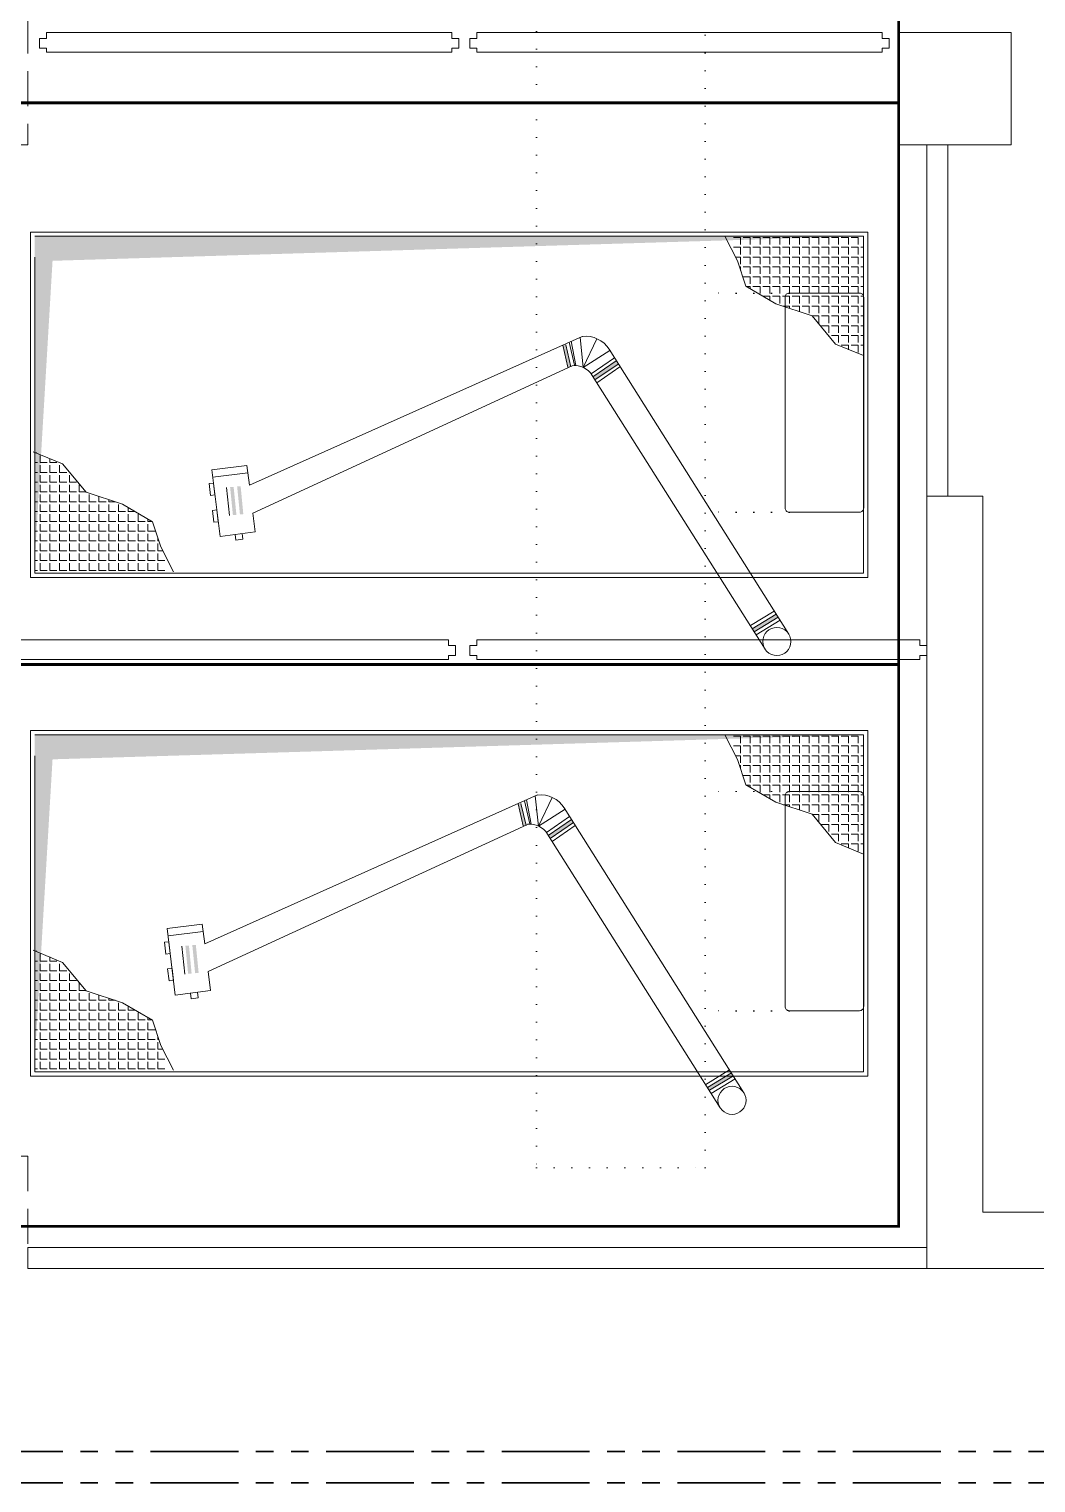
# Model space of a CAD drawing. Header units: metres. Extents: x -13545 to 152404, y -11890 to 28436.
# Drawn here: x 3741 to 4458, y 4647 to 5682 of the extents above; entities that cross this region are included whole.
import ezdxf

# ---------------------------------------------------------------- set-up
doc = ezdxf.new("R2010")
doc.units = ezdxf.units.M
doc.header["$LTSCALE"] = 100
doc.header["$MEASUREMENT"] = 0
for name, pattern in [('DOT2', [0.125, 0, -0.125]), ('HIDDEN', [0.375, 0.25, -0.125]), ('PHANTOM2', [1.25, 0.625, -0.125, 0.125, -0.125, 0.125, -0.125])]:
    doc.linetypes.add(name, pattern=pattern)
doc.layers.get('0').update_dxf_attribs({"color": 9, "lineweight": 9})
for name, color, linetype, lineweight in [('00', 9, 'Continuous', 9), ('01', 9, 'Continuous', 9), ('06D', 9, 'Continuous', 9), ('10', 9, 'Continuous', 9), ('20', 9, 'DOT2', 9), ('E-KABLO', 7, 'Continuous', 30)]:
    doc.layers.add(name, color=color, linetype=linetype, lineweight=lineweight)

# ---------------------------------------------------------------- blocks, each defined once
blk = doc.blocks.new('p-kolon_80x80')
blk.add_lwpolyline([(-40, -40), (40, -40), (40, 40), (-40, 40)], close=True)
blk = doc.blocks.new('2.bod.sitatik')
at = {"layer": '01'}
blk.add_lwpolyline([(4815, -3790), (4420, -3790), (4420, -3280), (4380, -3280), (4380, -3830), (4815, -3830)], close=True, dxfattribs=at)
blk.add_blockref('p-kolon_80x80', (4400, -2990), dxfattribs=at)
blk = doc.blocks.new('p-işyeri')
at = {"color": 0, "const_width": 2}
blk.add_lwpolyline([(200, 0), (200, 700), (-200, 700), (-200, 0)], close=True, dxfattribs=at)
blk = doc.blocks.new('p-mekanik_boyahane_mahal16')
for points in [[(347.1, 193.9), (349.1, 194.1), (352.8, 178.4), (350.8, 178.2)], [(347.1, 193.9), (349.1, 194.1), (352.8, 178.4), (350.8, 178.2)], [(369.9, 169.2), (368.6, 171.3), (385.2, 182.6), (386.5, 180.4)], [(369.9, 169.2), (368.6, 171.3), (385.2, 182.6), (386.5, 180.4)], [(483.3, -10.2), (482, -8.1), (499.1, 2.2), (500.4, 0.1)], [(483.3, -10.2), (482, -8.1), (499.1, 2.2), (500.4, 0.1)], [(483.3, -10.2), (482, -8.1), (499.1, 2.2), (500.4, 0.1)]]:
    blk.add_hatch(color=256).paths.add_polyline_path(points)
h = blk.add_hatch(color=256)
h.paths.add_polyline_path([(114.7, 73), (112.2, 72.8), (110.3, 92.7), (112.8, 92.9)])
h.paths.add_polyline_path([(119.7, 73.5), (117.2, 73.2), (115.2, 93.2), (117.7, 93.4)])
h = blk.add_hatch(color=256)
h.paths.add_polyline_path([(114.7, 73), (112.2, 72.8), (110.3, 92.7), (112.8, 92.9)])
h.paths.add_polyline_path([(119.7, 73.5), (117.2, 73.2), (115.2, 93.2), (117.7, 93.4)])
for p, q in [((596, 246), (0, 246)), ((0, 246), (0, 0)), ((593, 243), (3, 243)), ((494.3, 243), (503.2, 225.4)), ((505.4, 242.1), (500.4, 242.1)), ((505.4, 242.1), (505.4, 237)), ((512.4, 242.1), (507.4, 242.1)), ((512.4, 242.1), (512.4, 237)), ((519.4, 242.1), (514.3, 242.1)), ((519.4, 242.1), (519.4, 237)), ((526.4, 242.1), (521.3, 242.1)), ((526.4, 242.1), (526.4, 237)), ((533.4, 242.1), (528.3, 242.1)), ((533.4, 242.1), (533.4, 237)), ((540.4, 242.1), (535.3, 242.1)), ((540.4, 242.1), (540.4, 237)), ((547.4, 242.1), (542.3, 242.1)), ((547.4, 242.1), (547.4, 237)), ((554.3, 242.1), (549.3, 242.1)), ((554.3, 242.1), (554.3, 237)), ((561.3, 242.1), (556.2, 242.1)), ((561.3, 242.1), (561.3, 237)), ((568.3, 242.1), (563.2, 242.1)), ((568.3, 242.1), (568.3, 237)), ((575.3, 242.1), (570.2, 242.1)), ((575.3, 242.1), (575.3, 237)), ((582.3, 242.1), (577.2, 242.1)), ((582.3, 242.1), (582.3, 237)), ((589.3, 242.1), (584.2, 242.1)), ((589.3, 242.1), (589.3, 237)), ((593, 3), (593, 243)), ((596, 3), (596, 246)), ((3, 228), (3, 3)), ((505.4, 235.1), (500.4, 235.1)), ((505.4, 228.1), (501.8, 228.1)), ((505.4, 235.1), (505.4, 230)), ((505.4, 228.1), (505.4, 223)), ((512.4, 235.1), (507.4, 235.1)), ((512.4, 228.1), (507.4, 228.1)), ((512.4, 235.1), (512.4, 230)), ((512.4, 228.1), (512.4, 223)), ((519.4, 235.1), (514.3, 235.1)), ((519.4, 228.1), (514.3, 228.1)), ((519.4, 235.1), (519.4, 230)), ((519.4, 228.1), (519.4, 223)), ((526.4, 235.1), (521.3, 235.1)), ((526.4, 228.1), (521.3, 228.1)), ((526.4, 235.1), (526.4, 230)), ((526.4, 228.1), (526.4, 223)), ((533.4, 235.1), (528.3, 235.1)), ((533.4, 228.1), (528.3, 228.1)), ((533.4, 235.1), (533.4, 230)), ((533.4, 228.1), (533.4, 223)), ((540.4, 235.1), (535.3, 235.1)), ((540.4, 228.1), (535.3, 228.1)), ((540.4, 235.1), (540.4, 230)), ((540.4, 228.1), (540.4, 223)), ((547.4, 235.1), (542.3, 235.1)), ((547.4, 228.1), (542.3, 228.1)), ((547.4, 235.1), (547.4, 230)), ((547.4, 228.1), (547.4, 223)), ((554.3, 235.1), (549.3, 235.1)), ((554.3, 228.1), (549.3, 228.1)), ((554.3, 235.1), (554.3, 230)), ((554.3, 228.1), (554.3, 223)), ((561.3, 235.1), (556.2, 235.1)), ((561.3, 228.1), (556.2, 228.1)), ((561.3, 235.1), (561.3, 230)), ((561.3, 228.1), (561.3, 223)), ((568.3, 235.1), (563.2, 235.1)), ((568.3, 228.1), (563.2, 228.1)), ((568.3, 235.1), (568.3, 230)), ((568.3, 228.1), (568.3, 223)), ((575.3, 235.1), (570.2, 235.1)), ((575.3, 228.1), (570.2, 228.1)), ((575.3, 235.1), (575.3, 230)), ((575.3, 228.1), (575.3, 223)), ((582.3, 235.1), (577.2, 235.1)), ((582.3, 228.1), (577.2, 228.1)), ((582.3, 235.1), (582.3, 230)), ((582.3, 228.1), (582.3, 223)), ((589.3, 235.1), (584.2, 235.1)), ((589.3, 228.1), (584.2, 228.1)), ((589.3, 235.1), (589.3, 230)), ((589.3, 228.1), (589.3, 223)), ((593, 235.1), (591.2, 235.1)), ((593, 228.1), (591.2, 228.1)), ((503.2, 225.4), (509.2, 207.4)), ((505.4, 221.1), (504.6, 221.1)), ((505.4, 221.1), (505.4, 218.7)), ((512.4, 221.1), (507.4, 221.1)), ((512.4, 221.1), (512.4, 216.1)), ((519.4, 221.1), (514.3, 221.1)), ((519.4, 221.1), (519.4, 216.1)), ((526.4, 221.1), (521.3, 221.1)), ((526.4, 221.1), (526.4, 216.1)), ((533.4, 221.1), (528.3, 221.1)), ((533.4, 221.1), (533.4, 216.1)), ((540.4, 221.1), (535.3, 221.1)), ((540.4, 221.1), (540.4, 216.1)), ((547.4, 221.1), (542.3, 221.1)), ((547.4, 221.1), (547.4, 216.1)), ((554.3, 221.1), (549.3, 221.1)), ((554.3, 221.1), (554.3, 216.1)), ((561.3, 221.1), (556.2, 221.1)), ((561.3, 221.1), (561.3, 216.1)), ((568.3, 221.1), (563.2, 221.1)), ((568.3, 221.1), (568.3, 216.1)), ((575.3, 221.1), (570.2, 221.1)), ((575.3, 221.1), (575.3, 216.1)), ((582.3, 221.1), (577.2, 221.1)), ((582.3, 221.1), (582.3, 216.1)), ((589.3, 221.1), (584.2, 221.1)), ((589.3, 221.1), (589.3, 216.1)), ((593, 221.1), (591.2, 221.1)), ((512.4, 214.1), (507.4, 214.1)), ((509.2, 207.4), (530.7, 194.9)), ((512.4, 207.2), (509.6, 207.2)), ((512.4, 214.1), (512.4, 209.1)), ((512.4, 207.2), (512.4, 205.5)), ((519.4, 214.1), (514.3, 214.1)), ((519.4, 207.2), (514.3, 207.2)), ((519.4, 214.1), (519.4, 209.1)), ((519.4, 207.2), (519.4, 202.1)), ((526.4, 214.1), (521.3, 214.1)), ((526.4, 207.2), (521.3, 207.2)), ((526.4, 214.1), (526.4, 209.1)), ((526.4, 207.2), (526.4, 202.1)), ((533.4, 214.1), (528.3, 214.1)), ((533.4, 207.2), (528.3, 207.2)), ((533.4, 214.1), (533.4, 209.1)), ((533.4, 207.2), (533.4, 202.1)), ((540.4, 214.1), (535.3, 214.1)), ((540.4, 207.2), (535.3, 207.2)), ((540.4, 214.1), (540.4, 209.1)), ((540.4, 207.2), (540.4, 202.1)), ((547.4, 214.1), (542.3, 214.1)), ((547.4, 207.2), (542.3, 207.2)), ((547.4, 214.1), (547.4, 209.1)), ((547.4, 207.2), (547.4, 202.1)), ((554.3, 214.1), (549.3, 214.1)), ((554.3, 207.2), (549.3, 207.2)), ((554.3, 214.1), (554.3, 209.1)), ((554.3, 207.2), (554.3, 202.1)), ((561.3, 214.1), (556.2, 214.1)), ((561.3, 207.2), (556.2, 207.2)), ((561.3, 214.1), (561.3, 209.1)), ((561.3, 207.2), (561.3, 202.1)), ((568.3, 214.1), (563.2, 214.1)), ((568.3, 207.2), (563.2, 207.2)), ((568.3, 214.1), (568.3, 209.1)), ((568.3, 207.2), (568.3, 202.1)), ((575.3, 214.1), (570.2, 214.1)), ((575.3, 207.2), (570.2, 207.2)), ((575.3, 214.1), (575.3, 209.1)), ((575.3, 207.2), (575.3, 202.1)), ((582.3, 214.1), (577.2, 214.1)), ((582.3, 207.2), (577.2, 207.2)), ((582.3, 214.1), (582.3, 209.1)), ((582.3, 207.2), (582.3, 202.1)), ((589.3, 214.1), (584.2, 214.1)), ((589.3, 207.2), (584.2, 207.2)), ((589.3, 214.1), (589.3, 209.1)), ((589.3, 207.2), (589.3, 202.1)), ((593, 214.1), (591.2, 214.1)), ((593, 207.2), (591.2, 207.2)), ((361, 200.1), (124, 94.1)), ((361, 200.1), (124, 94.1)), ((361.6, 178), (359.3, 199.4)), ((361.6, 178), (359.3, 199.4)), ((361.6, 178), (371.4, 198.4)), ((361.6, 178), (371.4, 198.4)), ((526.4, 200.2), (521.6, 200.2)), ((526.4, 200.2), (526.4, 197.4)), ((533.4, 200.2), (528.3, 200.2)), ((533.4, 200.2), (533.4, 195.1)), ((540.4, 200.2), (535.3, 200.2)), ((540.4, 200.2), (540.4, 195.1)), ((547.4, 200.2), (542.3, 200.2)), ((547.4, 200.2), (547.4, 195.1)), ((554.3, 200.2), (549.3, 200.2)), ((554.3, 200.2), (554.3, 195.1)), ((561.3, 200.2), (556.2, 200.2)), ((561.3, 200.2), (561.3, 195.1)), ((568.3, 200.2), (563.2, 200.2)), ((568.3, 200.2), (568.3, 195.1)), ((575.3, 200.2), (570.2, 200.2)), ((575.3, 200.2), (575.3, 195.1)), ((582.3, 200.2), (577.2, 200.2)), ((582.3, 200.2), (582.3, 195.1)), ((589.3, 200.2), (584.2, 200.2)), ((589.3, 200.2), (589.3, 195.1)), ((593, 200.2), (591.2, 200.2)), ((350.8, 178.2), (347.1, 193.9)), ((350.8, 178.2), (347.1, 193.9)), ((352.8, 178.4), (349.1, 194.1)), ((352.8, 178.4), (349.1, 194.1)), ((355.4, 179.6), (351.6, 195.9)), ((355.4, 179.6), (351.6, 195.9)), ((356.3, 179.3), (353.2, 196.6)), ((356.3, 179.3), (353.2, 196.6)), ((361.6, 178), (380.6, 190)), ((361.6, 178), (380.6, 190)), ((507.9, -12), (380, 190.9)), ((507.9, -12), (380, 190.9)), ((530.7, 194.9), (556.4, 186.4)), ((540.4, 193.2), (535.9, 193.2)), ((540.4, 193.2), (540.4, 191.7)), ((547.4, 193.2), (542.3, 193.2)), ((547.4, 193.2), (547.4, 189.4)), ((554.3, 193.2), (549.3, 193.2)), ((554.3, 193.2), (554.3, 188.1)), ((561.3, 193.2), (556.2, 193.2)), ((556.4, 186.4), (573.1, 166.2)), ((561.3, 193.2), (561.3, 188.1)), ((568.3, 193.2), (563.2, 193.2)), ((568.3, 193.2), (568.3, 188.1)), ((575.3, 193.2), (570.2, 193.2)), ((575.3, 193.2), (575.3, 188.1)), ((582.3, 193.2), (577.2, 193.2)), ((582.3, 193.2), (582.3, 188.1)), ((589.3, 193.2), (584.2, 193.2)), ((589.3, 193.2), (589.3, 188.1)), ((593, 193.2), (591.2, 193.2)), ((353.8, 179.2), (126.5, 74.3)), ((353.8, 179.2), (126.5, 74.3)), ((367.3, 173.4), (383.8, 184.7)), ((367.3, 173.4), (383.8, 184.7)), ((368.6, 171.3), (385.2, 182.6)), ((368.6, 171.3), (385.2, 182.6)), ((369.9, 169.2), (386.5, 180.4)), ((369.9, 169.2), (386.5, 180.4)), ((371.3, 167.1), (387.8, 178.3)), ((371.3, 167.1), (387.8, 178.3)), ((561.3, 186.2), (556.5, 186.2)), ((561.3, 186.2), (561.3, 181.1)), ((568.3, 186.2), (563.2, 186.2)), ((568.3, 179.2), (563.2, 179.2)), ((568.3, 186.2), (568.3, 181.1)), ((568.3, 179.2), (568.3, 174.1)), ((575.3, 186.2), (570.2, 186.2)), ((575.3, 179.2), (570.2, 179.2)), ((575.3, 186.2), (575.3, 181.1)), ((575.3, 179.2), (575.3, 174.1)), ((582.3, 186.2), (577.2, 186.2)), ((582.3, 179.2), (577.2, 179.2)), ((582.3, 186.2), (582.3, 181.1)), ((582.3, 179.2), (582.3, 174.1)), ((589.3, 186.2), (584.2, 186.2)), ((589.3, 179.2), (584.2, 179.2)), ((589.3, 186.2), (589.3, 181.1)), ((589.3, 179.2), (589.3, 174.1)), ((593, 186.2), (591.2, 186.2)), ((593, 179.2), (591.2, 179.2)), ((491, -22.6), (368.1, 172.3)), ((491, -22.6), (368.1, 172.3)), ((568.3, 172.2), (568.1, 172.2)), ((568.3, 172.2), (568.3, 172)), ((575.3, 172.2), (570.2, 172.2)), ((573.1, 166.2), (593, 158)), ((575.3, 172.2), (575.3, 167.2)), ((582.3, 172.2), (577.2, 172.2)), ((582.3, 172.2), (582.3, 167.2)), ((589.3, 172.2), (584.2, 172.2)), ((589.3, 172.2), (589.3, 167.2)), ((593, 172.2), (591.2, 172.2)), ((582.3, 165.3), (577.2, 165.3)), ((582.3, 165.3), (582.3, 162.2)), ((589.3, 165.3), (584.2, 165.3)), ((589.3, 165.3), (589.3, 160.2)), ((593, 165.3), (591.2, 165.3)), ((122.2, 108.2), (97.2, 105.1)), ((122.2, 108.2), (97.2, 105.1)), ((97.2, 105.1), (103.1, 57.6)), ((97.2, 105.1), (103.1, 57.6)), ((124, 94.1), (122.2, 108.2)), ((124, 94.1), (122.2, 108.2)), ((122.9, 102.9), (97.9, 99.8)), ((122.9, 102.9), (97.9, 99.8)), ((22.9, 80.9), (2, 89.5)), ((3, 88.8), (4.5, 88.8)), ((6.8, 81.8), (6.8, 86.9)), ((13.7, 81.8), (13.7, 84.8)), ((107.8, 92.4), (109.8, 72.5)), ((107.8, 92.4), (109.8, 72.5)), ((3, 81.8), (4.9, 81.8)), ((3, 74.8), (4.9, 74.8)), ((6.8, 81.8), (11.8, 81.8)), ((6.8, 74.8), (6.8, 79.9)), ((6.8, 74.8), (11.8, 74.8)), ((6.8, 67.9), (6.8, 72.9)), ((13.7, 81.8), (18.8, 81.8)), ((13.7, 74.8), (13.7, 79.9)), ((13.7, 74.8), (18.8, 74.8)), ((13.7, 67.9), (13.7, 72.9)), ((20.7, 74.8), (20.7, 79.9)), ((20.7, 74.8), (25.8, 74.8)), ((20.7, 67.9), (20.7, 72.9)), ((39.7, 60.7), (22.9, 80.9)), ((27.7, 74.8), (27.7, 75.1)), ((27.7, 74.8), (27.9, 74.8)), ((27.7, 67.9), (27.7, 72.9)), ((128.2, 60.8), (126.5, 74.3)), ((128.2, 60.8), (126.5, 74.3)), ((3, 67.9), (4.9, 67.9)), ((6.8, 67.9), (11.8, 67.9)), ((6.8, 60.9), (6.8, 66)), ((13.7, 67.9), (18.8, 67.9)), ((13.7, 60.9), (13.7, 66)), ((20.7, 67.9), (25.8, 67.9)), ((20.7, 60.9), (20.7, 66)), ((27.7, 67.9), (32.8, 67.9)), ((27.7, 60.9), (27.7, 66)), ((34.7, 60.9), (34.7, 66)), ((3, 60.9), (4.9, 60.9)), ((3, 53.9), (4.9, 53.9)), ((6.8, 60.9), (11.8, 60.9)), ((6.8, 53.9), (6.8, 59)), ((6.8, 53.9), (11.8, 53.9)), ((6.8, 46.9), (6.8, 52)), ((13.7, 60.9), (18.8, 60.9)), ((13.7, 53.9), (13.7, 59)), ((13.7, 53.9), (18.8, 53.9)), ((13.7, 46.9), (13.7, 52)), ((20.7, 60.9), (25.8, 60.9)), ((20.7, 53.9), (20.7, 59)), ((20.7, 53.9), (25.8, 53.9)), ((20.7, 46.9), (20.7, 52)), ((27.7, 60.9), (32.8, 60.9)), ((27.7, 53.9), (27.7, 59)), ((27.7, 53.9), (32.8, 53.9)), ((27.7, 46.9), (27.7, 52)), ((34.7, 60.9), (39.5, 60.9)), ((34.7, 53.9), (34.7, 59)), ((34.7, 53.9), (39.8, 53.9)), ((34.7, 46.9), (34.7, 52)), ((65.4, 52.2), (39.7, 60.7)), ((41.7, 53.9), (41.7, 59)), ((41.7, 53.9), (46.8, 53.9)), ((41.7, 46.9), (41.7, 52)), ((48.7, 53.9), (48.7, 57.7)), ((48.7, 53.9), (53.8, 53.9)), ((48.7, 46.9), (48.7, 52)), ((55.7, 53.9), (55.7, 55.4)), ((55.7, 53.9), (60.2, 53.9)), ((55.7, 46.9), (55.7, 52)), ((62.6, 46.9), (62.6, 52)), ((86.8, 39.7), (65.4, 52.2)), ((103.1, 57.6), (128.2, 60.8)), ((103.1, 57.6), (128.2, 60.8)), ((113.9, 59), (114.4, 55)), ((113.9, 59), (114.4, 55)), ((114.4, 55), (119.3, 55.6)), ((114.4, 55), (119.3, 55.6)), ((118.8, 59.6), (119.3, 55.6)), ((118.8, 59.6), (119.3, 55.6)), ((3, 46.9), (4.9, 46.9)), ((6.8, 46.9), (11.8, 46.9)), ((6.8, 39.9), (6.8, 45)), ((13.7, 46.9), (18.8, 46.9)), ((13.7, 39.9), (13.7, 45)), ((20.7, 46.9), (25.8, 46.9)), ((20.7, 39.9), (20.7, 45)), ((27.7, 46.9), (32.8, 46.9)), ((27.7, 39.9), (27.7, 45)), ((34.7, 46.9), (39.8, 46.9)), ((34.7, 39.9), (34.7, 45)), ((41.7, 46.9), (46.8, 46.9)), ((41.7, 39.9), (41.7, 45)), ((48.7, 46.9), (53.8, 46.9)), ((48.7, 39.9), (48.7, 45)), ((55.7, 46.9), (60.7, 46.9)), ((55.7, 39.9), (55.7, 45)), ((62.6, 46.9), (67.7, 46.9)), ((62.6, 39.9), (62.6, 45)), ((69.6, 46.9), (69.6, 49.7)), ((69.6, 46.9), (74.4, 46.9)), ((69.6, 39.9), (69.6, 45)), ((76.6, 39.9), (76.6, 45)), ((83.6, 39.9), (83.6, 41.6)), ((3, 39.9), (4.9, 39.9)), ((3, 32.9), (4.9, 32.9)), ((6.8, 39.9), (11.8, 39.9)), ((6.8, 32.9), (6.8, 38)), ((6.8, 32.9), (11.8, 32.9)), ((13.7, 39.9), (18.8, 39.9)), ((13.7, 32.9), (13.7, 38)), ((13.7, 32.9), (18.8, 32.9)), ((20.7, 39.9), (25.8, 39.9)), ((20.7, 32.9), (20.7, 38)), ((20.7, 32.9), (25.8, 32.9)), ((27.7, 39.9), (32.8, 39.9)), ((27.7, 32.9), (27.7, 38)), ((27.7, 32.9), (32.8, 32.9)), ((34.7, 39.9), (39.8, 39.9)), ((34.7, 32.9), (34.7, 38)), ((34.7, 32.9), (39.8, 32.9)), ((41.7, 39.9), (46.8, 39.9)), ((41.7, 32.9), (41.7, 38)), ((41.7, 32.9), (46.8, 32.9)), ((48.7, 39.9), (53.8, 39.9)), ((48.7, 32.9), (48.7, 38)), ((48.7, 32.9), (53.8, 32.9)), ((55.7, 39.9), (60.7, 39.9)), ((55.7, 32.9), (55.7, 38)), ((55.7, 32.9), (60.7, 32.9)), ((62.6, 39.9), (67.7, 39.9)), ((62.6, 32.9), (62.6, 38)), ((62.6, 32.9), (67.7, 32.9)), ((69.6, 39.9), (74.7, 39.9)), ((69.6, 32.9), (69.6, 38)), ((69.6, 32.9), (74.7, 32.9)), ((76.6, 39.9), (81.7, 39.9)), ((76.6, 32.9), (76.6, 38)), ((76.6, 32.9), (81.7, 32.9)), ((83.6, 39.9), (86.5, 39.9)), ((83.6, 32.9), (83.6, 38)), ((83.6, 32.9), (88.7, 32.9)), ((92.8, 21.7), (86.8, 39.7)), ((3, 26), (4.9, 26)), ((6.8, 26), (6.8, 31)), ((6.8, 26), (11.8, 26)), ((6.8, 19), (6.8, 24.1)), ((13.7, 26), (13.7, 31)), ((13.7, 26), (18.8, 26)), ((13.7, 19), (13.7, 24.1)), ((20.7, 26), (20.7, 31)), ((20.7, 26), (25.8, 26)), ((20.7, 19), (20.7, 24.1)), ((27.7, 26), (27.7, 31)), ((27.7, 26), (32.8, 26)), ((27.7, 19), (27.7, 24.1)), ((34.7, 26), (34.7, 31)), ((34.7, 26), (39.8, 26)), ((34.7, 19), (34.7, 24.1)), ((41.7, 26), (41.7, 31)), ((41.7, 26), (46.8, 26)), ((41.7, 19), (41.7, 24.1)), ((48.7, 26), (48.7, 31)), ((48.7, 26), (53.8, 26)), ((48.7, 19), (48.7, 24.1)), ((55.7, 26), (55.7, 31)), ((55.7, 26), (60.7, 26)), ((55.7, 19), (55.7, 24.1)), ((62.6, 26), (62.6, 31)), ((62.6, 26), (67.7, 26)), ((62.6, 19), (62.6, 24.1)), ((69.6, 26), (69.6, 31)), ((69.6, 26), (74.7, 26)), ((69.6, 19), (69.6, 24.1)), ((76.6, 26), (76.6, 31)), ((76.6, 26), (81.7, 26)), ((76.6, 19), (76.6, 24.1)), ((83.6, 26), (83.6, 31)), ((83.6, 26), (88.7, 26)), ((83.6, 19), (83.6, 24.1)), ((90.6, 26), (90.6, 28.4)), ((90.6, 26), (91.4, 26)), ((90.6, 19), (90.6, 24.1)), ((101.7, 4.1), (92.8, 21.7)), ((3, 19), (4.9, 19)), ((3, 12), (4.9, 12)), ((6.8, 19), (11.8, 19)), ((6.8, 12), (6.8, 17.1)), ((6.8, 12), (11.8, 12)), ((13.7, 19), (18.8, 19)), ((13.7, 12), (13.7, 17.1)), ((13.7, 12), (18.8, 12)), ((20.7, 19), (25.8, 19)), ((20.7, 12), (20.7, 17.1)), ((20.7, 12), (25.8, 12)), ((27.7, 19), (32.8, 19)), ((27.7, 12), (27.7, 17.1)), ((27.7, 12), (32.8, 12)), ((34.7, 19), (39.8, 19)), ((34.7, 12), (34.7, 17.1)), ((34.7, 12), (39.8, 12)), ((41.7, 19), (46.8, 19)), ((41.7, 12), (41.7, 17.1)), ((41.7, 12), (46.8, 12)), ((48.7, 19), (53.8, 19)), ((48.7, 12), (48.7, 17.1)), ((48.7, 12), (53.8, 12)), ((55.7, 19), (60.7, 19)), ((55.7, 12), (55.7, 17.1)), ((55.7, 12), (60.7, 12)), ((62.6, 19), (67.7, 19)), ((62.6, 12), (62.6, 17.1)), ((62.6, 12), (67.7, 12)), ((69.6, 19), (74.7, 19)), ((69.6, 12), (69.6, 17.1)), ((69.6, 12), (74.7, 12)), ((76.6, 19), (81.7, 19)), ((76.6, 12), (76.6, 17.1)), ((76.6, 12), (81.7, 12)), ((83.6, 19), (88.7, 19)), ((83.6, 12), (83.6, 17.1)), ((83.6, 12), (88.7, 12)), ((90.6, 19), (94.3, 19)), ((90.6, 12), (90.6, 17.1)), ((90.6, 12), (95.7, 12)), ((3, 5), (4.9, 5)), ((6.8, 5), (6.8, 10.1)), ((6.8, 5), (11.8, 5)), ((13.7, 5), (13.7, 10.1)), ((13.7, 5), (18.8, 5)), ((20.7, 5), (20.7, 10.1)), ((20.7, 5), (25.8, 5)), ((27.7, 5), (27.7, 10.1)), ((27.7, 5), (32.8, 5)), ((34.7, 5), (34.7, 10.1)), ((34.7, 5), (39.8, 5)), ((41.7, 5), (41.7, 10.1)), ((41.7, 5), (46.8, 5)), ((48.7, 5), (48.7, 10.1)), ((48.7, 5), (53.8, 5)), ((55.7, 5), (55.7, 10.1)), ((55.7, 5), (60.7, 5)), ((62.6, 5), (62.6, 10.1)), ((62.6, 5), (67.7, 5)), ((69.6, 5), (69.6, 10.1)), ((69.6, 5), (74.7, 5)), ((76.6, 5), (76.6, 10.1)), ((76.6, 5), (81.7, 5)), ((83.6, 5), (83.6, 10.1)), ((83.6, 5), (88.7, 5)), ((90.6, 5), (90.6, 10.1)), ((90.6, 5), (95.7, 5)), ((480.7, -6), (497.7, 4.3)), ((480.7, -6), (497.7, 4.3)), ((480.7, -6), (497.7, 4.3)), ((482, -8.1), (499.1, 2.2)), ((482, -8.1), (499.1, 2.2)), ((482, -8.1), (499.1, 2.2)), ((483.3, -10.2), (500.4, 0.1)), ((483.3, -10.2), (500.4, 0.1)), ((483.3, -10.2), (500.4, 0.1)), ((484.6, -12.4), (501.7, -2)), ((484.6, -12.4), (501.7, -2)), ((484.6, -12.4), (501.7, -2))]:
    blk.add_line(p, q)
for points in [[(593, 243), (593, 3), (542.1, 3), (593, 3), (3, 3)], [(596, 3), (596, 0), (0, 0)]]:
    blk.add_lwpolyline(points)
for points in [[(98.4, 95.6), (99.5, 87.2), (96.3, 86.8), (95.3, 95.2)], [(98.4, 95.6), (99.5, 87.2), (96.3, 86.8), (95.3, 95.2)], [(100.8, 76.6), (101.8, 68.1), (98.7, 67.7), (97.6, 76.2)], [(100.8, 76.6), (101.8, 68.1), (98.7, 67.7), (97.6, 76.2)]]:
    blk.add_lwpolyline(points, close=True)
blk.add_circle((499.4, -17.3), 10)
blk.add_circle((499.4, -17.3), 10)
blk.add_circle((499.4, -17.3), 10)
for centre, radius in [((363.1, 180.2), 20), ((363.1, 180.2), 20), ((355.4, 164.3), 15), ((355.4, 164.3), 15)]:
    blk.add_arc(centre, radius, 32.233, 96.0938)
blk.add_solid([(593, 243), (3, 243), (15.7, 225.5), (3, 11)])
blk = doc.blocks.new('p-mekanik_boyahane_mahal15')
for points in [[(379, 165.5), (381, 165.7), (384.6, 150), (382.6, 149.8)], [(379, 165.5), (381, 165.7), (384.6, 150), (382.6, 149.8)], [(401.8, 140.8), (400.4, 142.9), (417, 154.2), (418.3, 152)], [(401.8, 140.8), (400.4, 142.9), (417, 154.2), (418.3, 152)], [(515.1, -38.6), (513.8, -36.5), (530.9, -26.2), (532.2, -28.3)], [(515.1, -38.6), (513.8, -36.5), (530.9, -26.2), (532.2, -28.3)], [(515.1, -38.6), (513.8, -36.5), (530.9, -26.2), (532.2, -28.3)]]:
    blk.add_hatch(color=256).paths.add_polyline_path(points)
h = blk.add_hatch(color=256)
h.paths.add_polyline_path([(146.6, 44.6), (144.1, 44.4), (142.1, 64.3), (144.6, 64.5)])
h.paths.add_polyline_path([(151.5, 45.1), (149.1, 44.9), (147.1, 64.8), (149.6, 65)])
h = blk.add_hatch(color=256)
h.paths.add_polyline_path([(146.6, 44.6), (144.1, 44.4), (142.1, 64.3), (144.6, 64.5)])
h.paths.add_polyline_path([(151.5, 45.1), (149.1, 44.9), (147.1, 64.8), (149.6, 65)])
for p, q in [((596, 246), (0, 246)), ((0, 246), (0, 0)), ((593, 243), (3, 243)), ((494.3, 243), (503.2, 225.4)), ((505.4, 242.1), (500.4, 242.1)), ((505.4, 242.1), (505.4, 237)), ((512.4, 242.1), (507.4, 242.1)), ((512.4, 242.1), (512.4, 237)), ((519.4, 242.1), (514.3, 242.1)), ((519.4, 242.1), (519.4, 237)), ((526.4, 242.1), (521.3, 242.1)), ((526.4, 242.1), (526.4, 237)), ((533.4, 242.1), (528.3, 242.1)), ((533.4, 242.1), (533.4, 237)), ((540.4, 242.1), (535.3, 242.1)), ((540.4, 242.1), (540.4, 237)), ((547.4, 242.1), (542.3, 242.1)), ((547.4, 242.1), (547.4, 237)), ((554.3, 242.1), (549.3, 242.1)), ((554.3, 242.1), (554.3, 237)), ((561.3, 242.1), (556.2, 242.1)), ((561.3, 242.1), (561.3, 237)), ((568.3, 242.1), (563.2, 242.1)), ((568.3, 242.1), (568.3, 237)), ((575.3, 242.1), (570.2, 242.1)), ((575.3, 242.1), (575.3, 237)), ((582.3, 242.1), (577.2, 242.1)), ((582.3, 242.1), (582.3, 237)), ((589.3, 242.1), (584.2, 242.1)), ((589.3, 242.1), (589.3, 237)), ((593, 3), (593, 243)), ((596, 3), (596, 246)), ((3, 228), (3, 3)), ((505.4, 235.1), (500.4, 235.1)), ((505.4, 228.1), (501.8, 228.1)), ((505.4, 235.1), (505.4, 230)), ((505.4, 228.1), (505.4, 223)), ((512.4, 235.1), (507.4, 235.1)), ((512.4, 228.1), (507.4, 228.1)), ((512.4, 235.1), (512.4, 230)), ((512.4, 228.1), (512.4, 223)), ((519.4, 235.1), (514.3, 235.1)), ((519.4, 228.1), (514.3, 228.1)), ((519.4, 235.1), (519.4, 230)), ((519.4, 228.1), (519.4, 223)), ((526.4, 235.1), (521.3, 235.1)), ((526.4, 228.1), (521.3, 228.1)), ((526.4, 235.1), (526.4, 230)), ((526.4, 228.1), (526.4, 223)), ((533.4, 235.1), (528.3, 235.1)), ((533.4, 228.1), (528.3, 228.1)), ((533.4, 235.1), (533.4, 230)), ((533.4, 228.1), (533.4, 223)), ((540.4, 235.1), (535.3, 235.1)), ((540.4, 228.1), (535.3, 228.1)), ((540.4, 235.1), (540.4, 230)), ((540.4, 228.1), (540.4, 223)), ((547.4, 235.1), (542.3, 235.1)), ((547.4, 228.1), (542.3, 228.1)), ((547.4, 235.1), (547.4, 230)), ((547.4, 228.1), (547.4, 223)), ((554.3, 235.1), (549.3, 235.1)), ((554.3, 228.1), (549.3, 228.1)), ((554.3, 235.1), (554.3, 230)), ((554.3, 228.1), (554.3, 223)), ((561.3, 235.1), (556.2, 235.1)), ((561.3, 228.1), (556.2, 228.1)), ((561.3, 235.1), (561.3, 230)), ((561.3, 228.1), (561.3, 223)), ((568.3, 235.1), (563.2, 235.1)), ((568.3, 228.1), (563.2, 228.1)), ((568.3, 235.1), (568.3, 230)), ((568.3, 228.1), (568.3, 223)), ((575.3, 235.1), (570.2, 235.1)), ((575.3, 228.1), (570.2, 228.1)), ((575.3, 235.1), (575.3, 230)), ((575.3, 228.1), (575.3, 223)), ((582.3, 235.1), (577.2, 235.1)), ((582.3, 228.1), (577.2, 228.1)), ((582.3, 235.1), (582.3, 230)), ((582.3, 228.1), (582.3, 223)), ((589.3, 235.1), (584.2, 235.1)), ((589.3, 228.1), (584.2, 228.1)), ((589.3, 235.1), (589.3, 230)), ((589.3, 228.1), (589.3, 223)), ((593, 235.1), (591.2, 235.1)), ((593, 228.1), (591.2, 228.1)), ((503.2, 225.4), (509.2, 207.4)), ((505.4, 221.1), (504.6, 221.1)), ((505.4, 221.1), (505.4, 218.7)), ((512.4, 221.1), (507.4, 221.1)), ((512.4, 221.1), (512.4, 216.1)), ((519.4, 221.1), (514.3, 221.1)), ((519.4, 221.1), (519.4, 216.1)), ((526.4, 221.1), (521.3, 221.1)), ((526.4, 221.1), (526.4, 216.1)), ((533.4, 221.1), (528.3, 221.1)), ((533.4, 221.1), (533.4, 216.1)), ((540.4, 221.1), (535.3, 221.1)), ((540.4, 221.1), (540.4, 216.1)), ((547.4, 221.1), (542.3, 221.1)), ((547.4, 221.1), (547.4, 216.1)), ((554.3, 221.1), (549.3, 221.1)), ((554.3, 221.1), (554.3, 216.1)), ((561.3, 221.1), (556.2, 221.1)), ((561.3, 221.1), (561.3, 216.1)), ((568.3, 221.1), (563.2, 221.1)), ((568.3, 221.1), (568.3, 216.1)), ((575.3, 221.1), (570.2, 221.1)), ((575.3, 221.1), (575.3, 216.1)), ((582.3, 221.1), (577.2, 221.1)), ((582.3, 221.1), (582.3, 216.1)), ((589.3, 221.1), (584.2, 221.1)), ((589.3, 221.1), (589.3, 216.1)), ((593, 221.1), (591.2, 221.1)), ((512.4, 214.1), (507.4, 214.1)), ((509.2, 207.4), (530.7, 194.9)), ((512.4, 207.2), (509.6, 207.2)), ((512.4, 214.1), (512.4, 209.1)), ((512.4, 207.2), (512.4, 205.5)), ((519.4, 214.1), (514.3, 214.1)), ((519.4, 207.2), (514.3, 207.2)), ((519.4, 214.1), (519.4, 209.1)), ((519.4, 207.2), (519.4, 202.1)), ((526.4, 214.1), (521.3, 214.1)), ((526.4, 207.2), (521.3, 207.2)), ((526.4, 214.1), (526.4, 209.1)), ((526.4, 207.2), (526.4, 202.1)), ((533.4, 214.1), (528.3, 214.1)), ((533.4, 207.2), (528.3, 207.2)), ((533.4, 214.1), (533.4, 209.1)), ((533.4, 207.2), (533.4, 202.1)), ((540.4, 214.1), (535.3, 214.1)), ((540.4, 207.2), (535.3, 207.2)), ((540.4, 214.1), (540.4, 209.1)), ((540.4, 207.2), (540.4, 202.1)), ((547.4, 214.1), (542.3, 214.1)), ((547.4, 207.2), (542.3, 207.2)), ((547.4, 214.1), (547.4, 209.1)), ((547.4, 207.2), (547.4, 202.1)), ((554.3, 214.1), (549.3, 214.1)), ((554.3, 207.2), (549.3, 207.2)), ((554.3, 214.1), (554.3, 209.1)), ((554.3, 207.2), (554.3, 202.1)), ((561.3, 214.1), (556.2, 214.1)), ((561.3, 207.2), (556.2, 207.2)), ((561.3, 214.1), (561.3, 209.1)), ((561.3, 207.2), (561.3, 202.1)), ((568.3, 214.1), (563.2, 214.1)), ((568.3, 207.2), (563.2, 207.2)), ((568.3, 214.1), (568.3, 209.1)), ((568.3, 207.2), (568.3, 202.1)), ((575.3, 214.1), (570.2, 214.1)), ((575.3, 207.2), (570.2, 207.2)), ((575.3, 214.1), (575.3, 209.1)), ((575.3, 207.2), (575.3, 202.1)), ((582.3, 214.1), (577.2, 214.1)), ((582.3, 207.2), (577.2, 207.2)), ((582.3, 214.1), (582.3, 209.1)), ((582.3, 207.2), (582.3, 202.1)), ((589.3, 214.1), (584.2, 214.1)), ((589.3, 207.2), (584.2, 207.2)), ((589.3, 214.1), (589.3, 209.1)), ((589.3, 207.2), (589.3, 202.1)), ((593, 214.1), (591.2, 214.1)), ((593, 207.2), (591.2, 207.2)), ((526.4, 200.2), (521.6, 200.2)), ((526.4, 200.2), (526.4, 197.4)), ((533.4, 200.2), (528.3, 200.2)), ((533.4, 200.2), (533.4, 195.1)), ((540.4, 200.2), (535.3, 200.2)), ((540.4, 200.2), (540.4, 195.1)), ((547.4, 200.2), (542.3, 200.2)), ((547.4, 200.2), (547.4, 195.1)), ((554.3, 200.2), (549.3, 200.2)), ((554.3, 200.2), (554.3, 195.1)), ((561.3, 200.2), (556.2, 200.2)), ((561.3, 200.2), (561.3, 195.1)), ((568.3, 200.2), (563.2, 200.2)), ((568.3, 200.2), (568.3, 195.1)), ((575.3, 200.2), (570.2, 200.2)), ((575.3, 200.2), (575.3, 195.1)), ((582.3, 200.2), (577.2, 200.2)), ((582.3, 200.2), (582.3, 195.1)), ((589.3, 200.2), (584.2, 200.2)), ((589.3, 200.2), (589.3, 195.1)), ((593, 200.2), (591.2, 200.2)), ((530.7, 194.9), (556.4, 186.4)), ((540.4, 193.2), (535.9, 193.2)), ((540.4, 193.2), (540.4, 191.7)), ((547.4, 193.2), (542.3, 193.2)), ((547.4, 193.2), (547.4, 189.4)), ((554.3, 193.2), (549.3, 193.2)), ((554.3, 193.2), (554.3, 188.1)), ((561.3, 193.2), (556.2, 193.2)), ((556.4, 186.4), (573.1, 166.2)), ((561.3, 193.2), (561.3, 188.1)), ((568.3, 193.2), (563.2, 193.2)), ((568.3, 193.2), (568.3, 188.1)), ((575.3, 193.2), (570.2, 193.2)), ((575.3, 193.2), (575.3, 188.1)), ((582.3, 193.2), (577.2, 193.2)), ((582.3, 193.2), (582.3, 188.1)), ((589.3, 193.2), (584.2, 193.2)), ((589.3, 193.2), (589.3, 188.1)), ((593, 193.2), (591.2, 193.2)), ((561.3, 186.2), (556.5, 186.2)), ((561.3, 186.2), (561.3, 181.1)), ((568.3, 186.2), (563.2, 186.2)), ((568.3, 179.2), (563.2, 179.2)), ((568.3, 186.2), (568.3, 181.1)), ((568.3, 179.2), (568.3, 174.1)), ((575.3, 186.2), (570.2, 186.2)), ((575.3, 179.2), (570.2, 179.2)), ((575.3, 186.2), (575.3, 181.1)), ((575.3, 179.2), (575.3, 174.1)), ((582.3, 186.2), (577.2, 186.2)), ((582.3, 179.2), (577.2, 179.2)), ((582.3, 186.2), (582.3, 181.1)), ((582.3, 179.2), (582.3, 174.1)), ((589.3, 186.2), (584.2, 186.2)), ((589.3, 179.2), (584.2, 179.2)), ((589.3, 186.2), (589.3, 181.1)), ((589.3, 179.2), (589.3, 174.1)), ((593, 186.2), (591.2, 186.2)), ((593, 179.2), (591.2, 179.2)), ((392.8, 171.7), (155.8, 65.7)), ((392.8, 171.7), (155.8, 65.7)), ((384.6, 150), (381, 165.7)), ((384.6, 150), (381, 165.7)), ((387.3, 151.2), (383.4, 167.5)), ((387.3, 151.2), (383.4, 167.5)), ((388.2, 150.9), (385, 168.2)), ((388.2, 150.9), (385, 168.2)), ((393.4, 149.6), (391.2, 171)), ((393.4, 149.6), (391.2, 171)), ((393.4, 149.6), (403.2, 170)), ((393.4, 149.6), (403.2, 170)), ((568.3, 172.2), (568.1, 172.2)), ((568.3, 172.2), (568.3, 172)), ((575.3, 172.2), (570.2, 172.2)), ((573.1, 166.2), (593, 158)), ((575.3, 172.2), (575.3, 167.2)), ((582.3, 172.2), (577.2, 172.2)), ((582.3, 172.2), (582.3, 167.2)), ((589.3, 172.2), (584.2, 172.2)), ((589.3, 172.2), (589.3, 167.2)), ((593, 172.2), (591.2, 172.2)), ((382.6, 149.8), (379, 165.5)), ((382.6, 149.8), (379, 165.5)), ((393.4, 149.6), (412.4, 161.6)), ((393.4, 149.6), (412.4, 161.6)), ((399.1, 145), (415.7, 156.3)), ((399.1, 145), (415.7, 156.3)), ((539.8, -40.4), (411.9, 162.5)), ((539.8, -40.4), (411.9, 162.5)), ((582.3, 165.3), (577.2, 165.3)), ((582.3, 165.3), (582.3, 162.2)), ((589.3, 165.3), (584.2, 165.3)), ((589.3, 165.3), (589.3, 160.2)), ((593, 165.3), (591.2, 165.3)), ((385.7, 150.8), (158.3, 45.9)), ((385.7, 150.8), (158.3, 45.9)), ((400.4, 142.9), (417, 154.2)), ((400.4, 142.9), (417, 154.2)), ((401.8, 140.8), (418.3, 152)), ((401.8, 140.8), (418.3, 152)), ((403.1, 138.7), (419.6, 149.9)), ((403.1, 138.7), (419.6, 149.9)), ((522.9, -51), (399.9, 143.9)), ((522.9, -51), (399.9, 143.9)), ((22.9, 80.9), (2, 89.5)), ((3, 88.8), (4.5, 88.8)), ((6.8, 81.8), (6.8, 86.9)), ((13.7, 81.8), (13.7, 84.8)), ((3, 81.8), (4.9, 81.8)), ((3, 74.8), (4.9, 74.8)), ((6.8, 81.8), (11.8, 81.8)), ((6.8, 74.8), (6.8, 79.9)), ((6.8, 74.8), (11.8, 74.8)), ((6.8, 67.9), (6.8, 72.9)), ((13.7, 81.8), (18.8, 81.8)), ((13.7, 74.8), (13.7, 79.9)), ((13.7, 74.8), (18.8, 74.8)), ((13.7, 67.9), (13.7, 72.9)), ((20.7, 74.8), (20.7, 79.9)), ((20.7, 74.8), (25.8, 74.8)), ((20.7, 67.9), (20.7, 72.9)), ((39.7, 60.7), (22.9, 80.9)), ((27.7, 74.8), (27.7, 75.1)), ((27.7, 74.8), (27.9, 74.8)), ((27.7, 67.9), (27.7, 72.9)), ((154.1, 79.8), (129.1, 76.7)), ((154.1, 79.8), (129.1, 76.7)), ((129.1, 76.7), (135, 29.2)), ((129.1, 76.7), (135, 29.2)), ((154.7, 74.5), (129.7, 71.4)), ((154.7, 74.5), (129.7, 71.4)), ((155.8, 65.7), (154.1, 79.8)), ((155.8, 65.7), (154.1, 79.8)), ((3, 67.9), (4.9, 67.9)), ((6.8, 67.9), (11.8, 67.9)), ((6.8, 60.9), (6.8, 66)), ((13.7, 67.9), (18.8, 67.9)), ((13.7, 60.9), (13.7, 66)), ((20.7, 67.9), (25.8, 67.9)), ((20.7, 60.9), (20.7, 66)), ((27.7, 67.9), (32.8, 67.9)), ((27.7, 60.9), (27.7, 66)), ((34.7, 60.9), (34.7, 66)), ((139.6, 64), (141.6, 44.1)), ((139.6, 64), (141.6, 44.1)), ((3, 60.9), (4.9, 60.9)), ((3, 53.9), (4.9, 53.9)), ((6.8, 60.9), (11.8, 60.9)), ((6.8, 53.9), (6.8, 59)), ((6.8, 53.9), (11.8, 53.9)), ((6.8, 46.9), (6.8, 52)), ((13.7, 60.9), (18.8, 60.9)), ((13.7, 53.9), (13.7, 59)), ((13.7, 53.9), (18.8, 53.9)), ((13.7, 46.9), (13.7, 52)), ((20.7, 60.9), (25.8, 60.9)), ((20.7, 53.9), (20.7, 59)), ((20.7, 53.9), (25.8, 53.9)), ((20.7, 46.9), (20.7, 52)), ((27.7, 60.9), (32.8, 60.9)), ((27.7, 53.9), (27.7, 59)), ((27.7, 53.9), (32.8, 53.9)), ((27.7, 46.9), (27.7, 52)), ((34.7, 60.9), (39.5, 60.9)), ((34.7, 53.9), (34.7, 59)), ((34.7, 53.9), (39.8, 53.9)), ((34.7, 46.9), (34.7, 52)), ((65.4, 52.2), (39.7, 60.7)), ((41.7, 53.9), (41.7, 59)), ((41.7, 53.9), (46.8, 53.9)), ((41.7, 46.9), (41.7, 52)), ((48.7, 53.9), (48.7, 57.7)), ((48.7, 53.9), (53.8, 53.9)), ((48.7, 46.9), (48.7, 52)), ((55.7, 53.9), (55.7, 55.4)), ((55.7, 53.9), (60.2, 53.9)), ((55.7, 46.9), (55.7, 52)), ((62.6, 46.9), (62.6, 52)), ((86.8, 39.7), (65.4, 52.2)), ((3, 46.9), (4.9, 46.9)), ((6.8, 46.9), (11.8, 46.9)), ((6.8, 39.9), (6.8, 45)), ((13.7, 46.9), (18.8, 46.9)), ((13.7, 39.9), (13.7, 45)), ((20.7, 46.9), (25.8, 46.9)), ((20.7, 39.9), (20.7, 45)), ((27.7, 46.9), (32.8, 46.9)), ((27.7, 39.9), (27.7, 45)), ((34.7, 46.9), (39.8, 46.9)), ((34.7, 39.9), (34.7, 45)), ((41.7, 46.9), (46.8, 46.9)), ((41.7, 39.9), (41.7, 45)), ((48.7, 46.9), (53.8, 46.9)), ((48.7, 39.9), (48.7, 45)), ((55.7, 46.9), (60.7, 46.9)), ((55.7, 39.9), (55.7, 45)), ((62.6, 46.9), (67.7, 46.9)), ((62.6, 39.9), (62.6, 45)), ((69.6, 46.9), (69.6, 49.7)), ((69.6, 46.9), (74.4, 46.9)), ((69.6, 39.9), (69.6, 45)), ((76.6, 39.9), (76.6, 45)), ((83.6, 39.9), (83.6, 41.6)), ((160, 32.4), (158.3, 45.9)), ((160, 32.4), (158.3, 45.9)), ((3, 39.9), (4.9, 39.9)), ((3, 32.9), (4.9, 32.9)), ((6.8, 39.9), (11.8, 39.9)), ((6.8, 32.9), (6.8, 38)), ((6.8, 32.9), (11.8, 32.9)), ((13.7, 39.9), (18.8, 39.9)), ((13.7, 32.9), (13.7, 38)), ((13.7, 32.9), (18.8, 32.9)), ((20.7, 39.9), (25.8, 39.9)), ((20.7, 32.9), (20.7, 38)), ((20.7, 32.9), (25.8, 32.9)), ((27.7, 39.9), (32.8, 39.9)), ((27.7, 32.9), (27.7, 38)), ((27.7, 32.9), (32.8, 32.9)), ((34.7, 39.9), (39.8, 39.9)), ((34.7, 32.9), (34.7, 38)), ((34.7, 32.9), (39.8, 32.9)), ((41.7, 39.9), (46.8, 39.9)), ((41.7, 32.9), (41.7, 38)), ((41.7, 32.9), (46.8, 32.9)), ((48.7, 39.9), (53.8, 39.9)), ((48.7, 32.9), (48.7, 38)), ((48.7, 32.9), (53.8, 32.9)), ((55.7, 39.9), (60.7, 39.9)), ((55.7, 32.9), (55.7, 38)), ((55.7, 32.9), (60.7, 32.9)), ((62.6, 39.9), (67.7, 39.9)), ((62.6, 32.9), (62.6, 38)), ((62.6, 32.9), (67.7, 32.9)), ((69.6, 39.9), (74.7, 39.9)), ((69.6, 32.9), (69.6, 38)), ((69.6, 32.9), (74.7, 32.9)), ((76.6, 39.9), (81.7, 39.9)), ((76.6, 32.9), (76.6, 38)), ((76.6, 32.9), (81.7, 32.9)), ((83.6, 39.9), (86.5, 39.9)), ((83.6, 32.9), (83.6, 38)), ((83.6, 32.9), (88.7, 32.9)), ((92.8, 21.7), (86.8, 39.7)), ((135, 29.2), (160, 32.4)), ((135, 29.2), (160, 32.4)), ((150.6, 31.2), (151.1, 27.2)), ((150.6, 31.2), (151.1, 27.2)), ((3, 26), (4.9, 26)), ((6.8, 26), (6.8, 31)), ((6.8, 26), (11.8, 26)), ((6.8, 19), (6.8, 24.1)), ((13.7, 26), (13.7, 31)), ((13.7, 26), (18.8, 26)), ((13.7, 19), (13.7, 24.1)), ((20.7, 26), (20.7, 31)), ((20.7, 26), (25.8, 26)), ((20.7, 19), (20.7, 24.1)), ((27.7, 26), (27.7, 31)), ((27.7, 26), (32.8, 26)), ((27.7, 19), (27.7, 24.1)), ((34.7, 26), (34.7, 31)), ((34.7, 26), (39.8, 26)), ((34.7, 19), (34.7, 24.1)), ((41.7, 26), (41.7, 31)), ((41.7, 26), (46.8, 26)), ((41.7, 19), (41.7, 24.1)), ((48.7, 26), (48.7, 31)), ((48.7, 26), (53.8, 26)), ((48.7, 19), (48.7, 24.1)), ((55.7, 26), (55.7, 31)), ((55.7, 26), (60.7, 26)), ((55.7, 19), (55.7, 24.1)), ((62.6, 26), (62.6, 31)), ((62.6, 26), (67.7, 26)), ((62.6, 19), (62.6, 24.1)), ((69.6, 26), (69.6, 31)), ((69.6, 26), (74.7, 26)), ((69.6, 19), (69.6, 24.1)), ((76.6, 26), (76.6, 31)), ((76.6, 26), (81.7, 26)), ((76.6, 19), (76.6, 24.1)), ((83.6, 26), (83.6, 31)), ((83.6, 26), (88.7, 26)), ((83.6, 19), (83.6, 24.1)), ((90.6, 26), (90.6, 28.4)), ((90.6, 26), (91.4, 26)), ((90.6, 19), (90.6, 24.1)), ((101.7, 4.1), (92.8, 21.7)), ((145.7, 30.6), (146.2, 26.6)), ((145.7, 30.6), (146.2, 26.6)), ((146.2, 26.6), (151.1, 27.2)), ((146.2, 26.6), (151.1, 27.2)), ((3, 19), (4.9, 19)), ((3, 12), (4.9, 12)), ((6.8, 19), (11.8, 19)), ((6.8, 12), (6.8, 17.1)), ((6.8, 12), (11.8, 12)), ((13.7, 19), (18.8, 19)), ((13.7, 12), (13.7, 17.1)), ((13.7, 12), (18.8, 12)), ((20.7, 19), (25.8, 19)), ((20.7, 12), (20.7, 17.1)), ((20.7, 12), (25.8, 12)), ((27.7, 19), (32.8, 19)), ((27.7, 12), (27.7, 17.1)), ((27.7, 12), (32.8, 12)), ((34.7, 19), (39.8, 19)), ((34.7, 12), (34.7, 17.1)), ((34.7, 12), (39.8, 12)), ((41.7, 19), (46.8, 19)), ((41.7, 12), (41.7, 17.1)), ((41.7, 12), (46.8, 12)), ((48.7, 19), (53.8, 19)), ((48.7, 12), (48.7, 17.1)), ((48.7, 12), (53.8, 12)), ((55.7, 19), (60.7, 19)), ((55.7, 12), (55.7, 17.1)), ((55.7, 12), (60.7, 12)), ((62.6, 19), (67.7, 19)), ((62.6, 12), (62.6, 17.1)), ((62.6, 12), (67.7, 12)), ((69.6, 19), (74.7, 19)), ((69.6, 12), (69.6, 17.1)), ((69.6, 12), (74.7, 12)), ((76.6, 19), (81.7, 19)), ((76.6, 12), (76.6, 17.1)), ((76.6, 12), (81.7, 12)), ((83.6, 19), (88.7, 19)), ((83.6, 12), (83.6, 17.1)), ((83.6, 12), (88.7, 12)), ((90.6, 19), (94.3, 19)), ((90.6, 12), (90.6, 17.1)), ((90.6, 12), (95.7, 12)), ((3, 5), (4.9, 5)), ((6.8, 5), (6.8, 10.1)), ((6.8, 5), (11.8, 5)), ((13.7, 5), (13.7, 10.1)), ((13.7, 5), (18.8, 5)), ((20.7, 5), (20.7, 10.1)), ((20.7, 5), (25.8, 5)), ((27.7, 5), (27.7, 10.1)), ((27.7, 5), (32.8, 5)), ((34.7, 5), (34.7, 10.1)), ((34.7, 5), (39.8, 5)), ((41.7, 5), (41.7, 10.1)), ((41.7, 5), (46.8, 5)), ((48.7, 5), (48.7, 10.1)), ((48.7, 5), (53.8, 5)), ((55.7, 5), (55.7, 10.1)), ((55.7, 5), (60.7, 5)), ((62.6, 5), (62.6, 10.1)), ((62.6, 5), (67.7, 5)), ((69.6, 5), (69.6, 10.1)), ((69.6, 5), (74.7, 5)), ((76.6, 5), (76.6, 10.1)), ((76.6, 5), (81.7, 5)), ((83.6, 5), (83.6, 10.1)), ((83.6, 5), (88.7, 5)), ((90.6, 5), (90.6, 10.1)), ((90.6, 5), (95.7, 5)), ((512.6, -34.3), (529.5, -24.1)), ((512.6, -34.3), (529.5, -24.1)), ((512.6, -34.3), (529.5, -24.1)), ((513.8, -36.5), (530.9, -26.2)), ((513.8, -36.5), (530.9, -26.2)), ((513.8, -36.5), (530.9, -26.2)), ((515.1, -38.6), (532.2, -28.3)), ((515.1, -38.6), (532.2, -28.3)), ((515.1, -38.6), (532.2, -28.3)), ((516.5, -40.8), (533.6, -30.4)), ((516.5, -40.8), (533.6, -30.4)), ((516.5, -40.8), (533.6, -30.4))]:
    blk.add_line(p, q)
for points in [[(593, 243), (593, 3), (542.1, 3), (593, 3), (3, 3)], [(596, 3), (596, 0), (0, 0)]]:
    blk.add_lwpolyline(points)
for points in [[(130.2, 67.2), (131.3, 58.8), (128.2, 58.4), (127.1, 66.8)], [(130.2, 67.2), (131.3, 58.8), (128.2, 58.4), (127.1, 66.8)], [(132.6, 48.2), (133.7, 39.7), (130.5, 39.3), (129.5, 47.8)], [(132.6, 48.2), (133.7, 39.7), (130.5, 39.3), (129.5, 47.8)]]:
    blk.add_lwpolyline(points, close=True)
blk.add_circle((531.3, -45.6), 10)
blk.add_circle((531.3, -45.6), 10)
blk.add_circle((531.3, -45.6), 10)
for centre, radius in [((395, 151.8), 20), ((395, 151.8), 20), ((387.2, 135.9), 15), ((387.2, 135.9), 15)]:
    blk.add_arc(centre, radius, 32.233, 96.0938)
blk.add_solid([(593, 243), (3, 243), (15.7, 225.5), (3, 11)])
blk = doc.blocks.new('2.bod.Mimari')
at = {"linetype": 'DOT2', "lineweight": -3}
blk.add_line((4282.15, -3646.5), (4222.19, -3646.5), dxfattribs=at)
at = {"layer": '00'}
for points in [[(4380, -3280), (4380, -3030), (4395, -3030), (4395, -3280)], [(4380, -3830), (3740, -3830), (3740, -3815), (4380, -3815)]]:
    blk.add_lwpolyline(points, close=True, dxfattribs=at)
at = {"layer": '06D', "linetype": 'DOT2'}
blk.add_lwpolyline([(3925.09, -2030.56), (2527.42, -2030.56, 0.4142136), (2437.42, -2120.56), (2437.42, -3732.3), (2557.42, -3732.3), (2557.42, -2180.56, -0.4142136), (2587.42, -2150.56), (4072.19, -2150.56, -0.4142136), (4102.19, -2180.56), (4102.19, -3758.35), (4222.19, -3758.35), (4222.19, -2119.1, 0.4142136), (4132.19, -2029.1)], format="xyb", dxfattribs=at)
at = {"layer": '06D'}
for points in [[(4046.85, -2954.14), (4041.85, -2954.14), (4041.85, -2950), (3753.37, -2950), (3753.37, -2954.14), (3748.37, -2954.14), (3748.37, -2961.14), (3753.37, -2961.14), (3753.37, -2964), (4041.85, -2964), (4041.85, -2961.14), (4046.85, -2961.14)], [(4054.78, -2954.14), (4059.78, -2954.14), (4059.78, -2950), (4348.26, -2950), (4348.26, -2954.14), (4353.26, -2954.14), (4353.26, -2961.14), (4348.26, -2961.14), (4348.26, -2964), (4059.78, -2964), (4059.78, -2961.14), (4054.78, -2961.14)], [(3683.11, -3386.5), (3688.11, -3386.5), (3688.11, -3382.36), (4039.53, -3382.36), (4039.53, -3386.5), (4044.53, -3386.5), (4044.53, -3393.5), (4039.53, -3393.5), (4039.53, -3396.36), (3688.11, -3396.36), (3688.11, -3393.5), (3683.11, -3393.5)], [(4054.78, -3386.5), (4059.78, -3386.5), (4059.78, -3382.36), (4375, -3382.36), (4375, -3386.5), (4380, -3386.5), (4380, -3393.5), (4375, -3393.5), (4375, -3396.36), (4059.78, -3396.36), (4059.78, -3393.5), (4054.78, -3393.5)]]:
    blk.add_lwpolyline(points, close=True, dxfattribs=at)
at = {"layer": '06D', "linetype": 'DOT2', "lineweight": -3}
for points in [[(4282.15, -3135.5), (4222.19, -3135.5)], [(4282.15, -3291.5), (4222.19, -3291.5)]]:
    blk.add_lwpolyline(points, dxfattribs=at)
at = {"layer": '06D', "linetype": 'DOT2'}
for points in [[(4282.15, -3490.5), (4222.19, -3490.5)], [(4282.15, -3646.5), (4222.19, -3646.5)]]:
    blk.add_lwpolyline(points, dxfattribs=at)
at = {"layer": '10'}
for points in [[(4332.15, -3135.5), (4282.15, -3135.5, 0.4142136), (4279.15, -3138.5), (4279.15, -3288.5, 0.4142136), (4282.15, -3291.5), (4332.15, -3291.5, 0.4142136), (4335.15, -3288.5), (4335.15, -3138.5, 0.4142136)], [(4332.15, -3490.5), (4282.15, -3490.5, 0.4142136), (4279.15, -3493.5), (4279.15, -3643.5, 0.4142136), (4282.15, -3646.5), (4332.15, -3646.5, 0.4142136), (4335.15, -3643.5), (4335.15, -3493.5, 0.4142136)]]:
    blk.add_lwpolyline(points, format="xyb", close=True, dxfattribs=at)
at = {"layer": '20', "color": 251, "linetype": 'HIDDEN'}
blk.add_lwpolyline([(3660, -3750), (3740, -3750), (3740, -3815), (4380, -3815), (4380, -3030), (4360, -3030), (4360, -2175), (3740, -2175), (3740, -2240), (3660, -2240), (3660, -2865), (3740, -2865), (3740, -3030), (3660, -3030)], close=True, dxfattribs=at)
at = {"layer": '06D', "color": 89, "linetype": 'HIDDEN', "true_color": 0x2e4d23, "rotation": 90}
for p in [(4360, -2800), (4360, -3200), (4360, -3600)]:
    blk.add_blockref('p-işyeri', p, dxfattribs=at)
at = {"layer": '06D'}
for name, p in [('p-mekanik_boyahane_mahal15', (3742, -3338)), ('p-mekanik_boyahane_mahal16', (3742, -3693))]:
    blk.add_blockref(name, p, dxfattribs=at)

msp = doc.modelspace()

# ---------------------------------------------------------------- linework, layer by layer
at = {"layer": 'E-KABLO', "color": 6, "linetype": 'PHANTOM2'}
for p, q in [((4765, 4669.7), (3286.3, 4669.7)), ((4765, 4647.2), (3263.8, 4647.2))]:
    msp.add_line(p, q, dxfattribs=at)

# ---------------------------------------------------------------- block references
for name in ['2.bod.sitatik', '2.bod.Mimari']:
    msp.add_blockref(name, (0, 8630))

doc.saveas('drawing.dxf')
